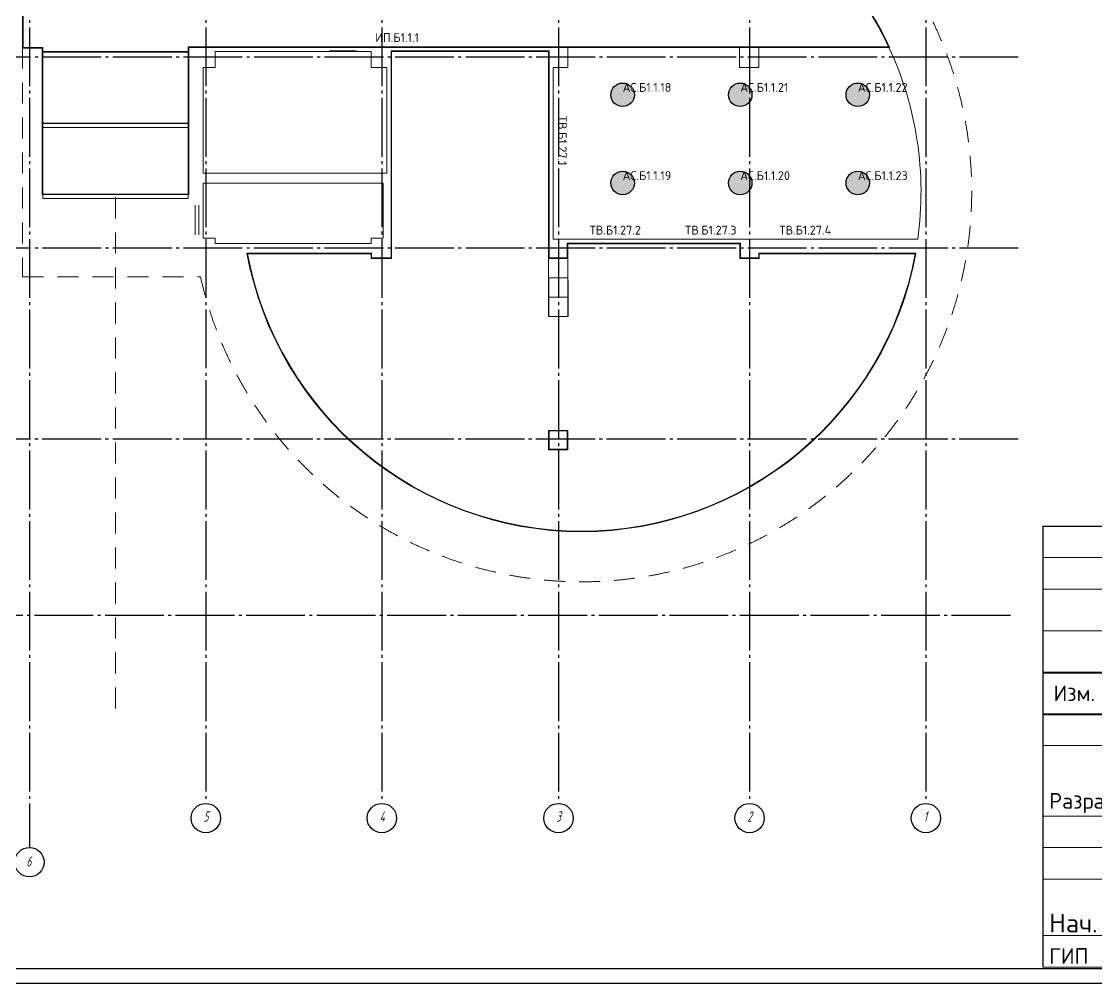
# Model space of a CAD drawing. Header units: millimetres. Extents: x 318 to 194121, y -24907 to 87574.
# Drawn here: x 91891 to 128464, y 28174 to 60902 of the extents above; entities that cross this region are included whole.
import ezdxf
from ezdxf.enums import TextEntityAlignment as Align

# ---------------------------------------------------------------- set-up
doc = ezdxf.new("R2010")
doc.units = ezdxf.units.MM
for name, pattern in [('CONTINUA', [0]), ('ГОСТ 2.303 5', [24, 20, -1.5, 1, -1.5]), ('Сверху', [3.96875, 2.38125, -1.5875])]:
    doc.linetypes.add(name, pattern=pattern)
doc.layers.add('MS_озвучивание общественных мест', color=5, linetype='Continuous')
doc.layers.add('Z_no_print', color=31, linetype='Continuous', lineweight=18, plot=False)
doc.layers.add('АР_Отделка', color=21, linetype='Continuous', lineweight=5, plot=False)
for name, color, linetype, lineweight in [('АР_Двери', 5, 'Continuous', 20), ('граница', 7, 'Continuous', 0), ('ТАБЛИЦЫ', 7, 'Continuous', 40)]:
    doc.layers.add(name, color=color, linetype=linetype, lineweight=lineweight)
doc.layers.add('Оси и размеры по осям', color=7, linetype='Continuous', lineweight=9, transparency=0.5)
doc.layers.get('АР_Двери').off()
doc.styles.add('Стиль ГОСТ-В', font='gostw.shx', dxfattribs={"width": 0.8, "oblique": 15})
doc.styles.add('Текст 3', font='isocpeur.ttf', dxfattribs={"height": 3})
doc.styles.add('Текст 300', font='isocpeur.ttf', dxfattribs={"height": 300})

# ---------------------------------------------------------------- blocks, each defined once
blk = doc.blocks.new('колонка озвучивания общественных мест')
at = {"ltscale": 100, "true_color": 0xe8e8e8}
h = blk.add_hatch(color=254, dxfattribs=at)
h.dxf.hatch_style = 1
edge = h.paths.add_edge_path()
edge.add_arc((0, 0), 0.2, 0, 360)
at = {"layer": 'MS_озвучивание общественных мест', "color": 8, "lineweight": 30}
blk.add_circle((0, 0), 0.2, dxfattribs=at)
at = {"style": 'Текст 3'}
blk.add_attdef('ОБОЗНАЧЕНИЕ', (0, 0.2), '', height=3, dxfattribs=at)
blk = doc.blocks.new('Экран 5')
at = {"linetype": 'ByBlock', "lineweight": -2, "ltscale": 100, "style": 'Текст 300'}
blk.add_attdef('НОМЕР', text='', height=300, dxfattribs=at).set_placement((-66, 171), align=Align.CENTER)
blk = doc.blocks.new('Экран 6')
at = {"linetype": 'ByBlock', "lineweight": -2, "ltscale": 100, "style": 'Текст 300'}
blk.add_attdef('НОМЕР', (-296, 52), '', height=300, dxfattribs=at)
blk = doc.blocks.new('*T461')
at = {"layer": 'ТАБЛИЦЫ', "color": 0, "linetype": 'ByBlock', "lineweight": -2, "transparency": 16777216}
for p, q in [((0, 0), (41179, 0)), ((0, 0), (0, -15000)), ((2139, 0), (2139, -6395)), ((4278, 0), (4278, -15000)), ((7424, 0), (7424, -6395)), ((10570, 0), (10570, -15000)), ((13440, 0), (13440, -15000)), ((16227, 0), (16227, -15000)), ((41179, 0), (41179, -15000)), ((30884, -6395), (30884, -15000)), ((33925, -6395), (33925, -10936)), ((36970, -6395), (36970, -10936))]:
    blk.add_line(p, q, dxfattribs=at)
at = {"layer": 'ТАБЛИЦЫ', "color": 0, "linetype": 'ByBlock', "lineweight": 9, "transparency": 16777216}
for p, q in [((0, -1069), (16227, -1069)), ((0, -2139), (41179, -2139)), ((0, -3557), (16227, -3557)), ((0, -7464), (16227, -7464)), ((0, -9867), (16227, -9867)), ((0, -10936), (16227, -10936)), ((0, -12006), (16227, -12006)), ((0, -13931), (16227, -13931)), ((0, -15000), (41179, -15000))]:
    blk.add_line(p, q, dxfattribs=at)
at = {"layer": 'ТАБЛИЦЫ', "color": 0, "linetype": 'ByBlock', "lineweight": 40, "transparency": 16777216}
for p, q in [((0, -4976), (16227, -4976)), ((0, -6395), (41179, -6395)), ((30884, -7464), (41179, -7464)), ((16227, -10936), (41179, -10936))]:
    blk.add_line(p, q, dxfattribs=at)
at = {"layer": 'ТАБЛИЦЫ', "color": 0, "linetype": 'CONTINUA', "transparency": 16777216}
for s, insert, char_height, width, attachment_point, style in [('М05.23.001-ИОС5.5-ММ-ПРО2-ГЧ', (28703, -1069), 641.59, 24738.27, 5, 'Текст 3'), ('{\\T0.9;\\C7;"\\fISOCPEUR|b0|i0|c204|p34;Межвузовский студенческий кампус Евразийского научно - образовательного центра мирового уровня. I очередь - реконструкция здания по адресу: г. Уфа ул. ЗакиВалиди д. 32/2"}', (28703, -4267), 641.59, 24738.27, 5, 'Текст 3'), ('Изм.', (1069, -5685), 534.7, 1924.77, 5, 'Текст 300'), ('N уч', (3208, -5685), 534.7, 1925.74, 5, 'Текст 300'), ('Лист', (5851, -5685), 534.7, 2932.21, 5, 'Текст 300'), ('N док', (8997, -5685), 534.7, 2932.21, 5, 'Текст 300'), ('Подпись', (12005, -5685), 534.7, 2655.7, 5, 'Текст 300'), ('Дата', (14833, -5685), 534.7, 2572.78, 5, 'Текст 300'), ('{\\C256;Стадия}', (32404, -6929), 534.66, 2826.46, 5, 'Текст 300'), ('{\\C256;Лист}', (35447, -6929), 534.66, 2831.79, 5, 'Текст 300'), ('{\\C256;Листов}', (39074, -6929), 534.66, 3994.61, 5, 'Текст 300'), ('Исполнительная схема', (23555, -8665), 641.59, 14443.83, 5, 'Текст 3'), ('{\\C256;Разраб.}', (214, -9760), 534.66, 3850.51, 7, 'Текст 300'), ('Хусаинов ', (4492, -9760), 641.6, 5864.42, 7, 'Текст 3'), ('ИД', (32404, -9200), 641.6, 2826.46, 5, 'Текст 3'), ('1', (35447, -9200), 642, 2831.79, 5, 'Текст 3'), ('{\\C256;Исполнительная схема монтаж потолочных громкоговорителей}', (23555, -12968), 470.5, 14443.83, 5, 'Текст 3'), ('ООО "Медиасервис"', (36032, -12968), 641.59, 10080.58, 5, 'Текст 3'), ('Нач. Уч.', (214, -13824), 641.6, 3850.51, 7, 'Текст 3'), ('Федоров', (4492, -14893), 641.6, 5864.42, 7, 'Текст 3'), ('{\\C256;ГИП}', (214, -14893), 534.66, 3850.51, 7, 'Текст 300')]:
    blk.add_mtext(s, dxfattribs=dict(at, insert=insert, char_height=char_height, width=width, attachment_point=attachment_point, style=style))
blk = doc.blocks.new('*U381')
at = {"color": 0, "linetype": 'ByBlock', "lineweight": -2}
blk.add_line((-450, 0), (329, 450), dxfattribs=at)
for points in [[(-485, 0), (-485, -75), (-440, -75), (-440, -40), (-450, -40), (-450, 0)], [(485, 0), (485, -75), (440, -75), (440, -40), (450, -40), (450, 0)]]:
    blk.add_lwpolyline(points, close=True, dxfattribs=at)
at = {"layer": 'Z_no_print'}
for p, q in [((505, 0), (-505, 0)), ((505, -120), (-505, -120))]:
    blk.add_line(p, q, dxfattribs=at)
blk = doc.blocks.new('*U382')
at = {"color": 0, "linetype": 'ByBlock', "lineweight": -2}
blk.add_line((-400, 0), (293, 400), dxfattribs=at)
for points in [[(-435, 0), (-435, -75), (-390, -75), (-390, -40), (-400, -40), (-400, 0)], [(435, 0), (435, -75), (390, -75), (390, -40), (400, -40), (400, 0)]]:
    blk.add_lwpolyline(points, close=True, dxfattribs=at)
at = {"layer": 'Z_no_print'}
for p, q in [((455, 0), (-455, 0)), ((455, -120), (-455, -120))]:
    blk.add_line(p, q, dxfattribs=at)
blk = doc.blocks.new('*U372')
at = {"color": 0, "linetype": 'ByBlock', "lineweight": -2}
for p, q in [((600, 0), (-93, 400)), ((-600, 0), (-254, 200))]:
    blk.add_line(p, q, dxfattribs=at)
for points in [[(-635, 0), (-635, -75), (-590, -75), (-590, -40), (-600, -40), (-600, 0)], [(635, 0), (635, -75), (590, -75), (590, -40), (600, -40), (600, 0)]]:
    blk.add_lwpolyline(points, close=True, dxfattribs=at)
at = {"layer": 'Z_no_print'}
for p, q in [((655, 0), (-655, 0)), ((655, -115), (-655, -115))]:
    blk.add_line(p, q, dxfattribs=at)

msp = doc.modelspace()

# ---------------------------------------------------------------- linework, layer by layer
for points in [[(318, 87573.9), (168318, 87573.9), (168318, 28173.9), (318, 28173.9)], [(2318, 87073.9), (167818, 87073.9), (167818, 28673.9), (2318, 28673.9)]]:
    msp.add_lwpolyline(points, close=True)
at = {"layer": 'АР_Отделка', "linetype": 'ByBlock', "ltscale": 100}
for p, q in [((110481.4, 60022.5, 108), (121424.3, 60022.5, 108)), ((121392.8, 60042.5, 108), (121437.6, 60042.5, 108))]:
    msp.add_line(p, q, dxfattribs=at)
for points, elevation in [([(91926.4, 62972.5), (95156.4, 62972.5), (101023.2, 62972.5), (110361.4, 62972.5), (119640.7, 62972.5), (119949, 62497.9), (120809.8, 61164.9, -0.0280412), (121424.3, 60022.5), (110481.4, 60022.5), (97584.4, 60022.5), (97584.4, 55013.3), (92596.4, 55013.3), (92596.4, 59992.5), (91926.4, 59992.5)], 108), ([(91946.4, 62952.5), (95156.4, 62952.5), (101023.2, 62952.5), (110361.4, 62952.5), (119629.9, 62952.5), (119932.2, 62487), (120792.9, 61154.3, -0.027355), (121392.8, 60042.5), (110481.4, 60042.5), (97564.4, 60042.5), (97564.4, 55033.3), (92616.4, 55033.3), (92616.4, 60012.5), (91946.4, 60012.5)], 108), ([(109981.4, 53502.5), (122380.5, 53502.5, 0.1461688), (121392.8, 60042.5), (116981.4, 60042.5), (116981.4, 59332.5), (116321.4, 59332.5), (116321.4, 60042.5), (110481.4, 60042.5), (110481.4, 59332.5), (109981.4, 59332.5)], 108), ([(122321.7, 53017.5, -0.8322407), (99558.2, 53017.5), (103804.4, 53017.5), (103804.4, 52862.5), (104464.4, 52862.5), (104464.4, 59902.5), (109841.4, 59902.5), (109841.4, 59352.5), (109841.4, 59352.5), (109841.4, 53482.5), (109841.4, 53482.5), (109841.4, 52862.5), (110461.4, 52862.5), (110461.4, 53362.5), (116351.4, 53362.5), (116351.4, 52862.5), (116971.4, 52862.5), (116971.4, 53017.5)], 152.3), ([(122297.7, 52997.5, -0.8304817), (99582.2, 52997.5), (103784.4, 52997.5), (103784.4, 52842.5), (104484.4, 52842.5), (104484.4, 59882.5), (109821.4, 59882.5), (109821.4, 59332.5), (109821.4, 59332.5), (109821.4, 53502.5), (109821.4, 53502.5), (109821.4, 52842.5), (110481.4, 52842.5), (110481.4, 53342.5), (116331.4, 53342.5), (116331.4, 52842.5), (116991.4, 52842.5), (116991.4, 52997.5)], 152.3), ([(122297.7, 52997.5, -0.8304817), (99582.2, 52997.5), (103784.4, 52997.5), (103784.4, 52842.5), (104484.4, 52842.5), (104484.4, 59882.5), (109821.4, 59882.5), (109821.4, 59332.5), (109821.4, 59332.5), (109821.4, 53502.5), (109821.4, 53502.5), (109831.4, 50862.5), (110491.4, 50862.5), (110481.4, 53342.5), (116331.4, 53342.5), (116331.4, 52842.5), (116991.4, 52842.5), (116991.4, 52997.5)], 152.3)]:
    msp.add_lwpolyline(points, format="xyb", close=True, dxfattribs=dict(at, elevation=elevation))
for points, elevation in [([(92596.4, 59877.5), (97584.4, 59877.5), (97584.4, 57427.5), (92596.4, 57427.5)], 108), ([(92616.4, 59857.5), (97564.4, 59857.5), (97564.4, 57447.5), (92616.4, 57447.5)], 108), ([(98074.4, 55747.5), (104324.4, 55747.5), (104324.4, 59342.5), (103784.4, 59342.5), (103784.4, 59882.5), (98484.4, 59882.5), (98484.4, 59342.5), (98074.4, 59342.5)], 152.3), ([(92616.4, 57292.5), (97564.4, 57292.5), (97564.4, 54882.5), (92616.4, 54882.5)], 108), ([(98074.4, 55397.5), (104194.4, 55397.5), (104194.4, 53532.5), (103784.4, 53532.5), (103784.4, 53347.5), (98484.4, 53347.5), (98484.4, 53532.5), (98074.4, 53532.5)], 152.3), ([(109821.4, 52842.5), (110481.4, 52842.5), (110481.4, 52182.5), (109821.4, 52182.5)], 152.3), ([(109821.4, 52182.5), (110481.4, 52182.5), (110481.4, 51522.5), (109821.4, 51522.5)], 152.3), ([(109821.4, 51522.5), (110481.4, 51522.5), (110481.4, 50862.5), (109821.4, 50862.5)], 152.3), ([(109821.4, 46992.5), (110481.4, 46992.5), (110481.4, 46332.5), (109821.4, 46332.5)], 152.3), ([(109841.4, 46972.5), (110461.4, 46972.5), (110461.4, 46352.5), (109841.4, 46352.5)], 152.3)]:
    msp.add_lwpolyline(points, close=True, dxfattribs=dict(at, elevation=elevation))
at = {"layer": 'граница', "linetype": 'Сверху', "ltscale": 300}
msp.add_line((95090.4, 54917.1, 150.9), (95090.4, 37530.3, 150.9), dxfattribs=at)
at = {"layer": 'граница', "linetype": 'Сверху', "ltscale": 300, "elevation": 108}
msp.add_lwpolyline([(98581.4, 79072.5), (91926.4, 79072.5), (91926.4, 52219.4), (97981.4, 52219.4, 1.1954887), (122080.9, 62345.3), (114269.5, 74374, 0.4385775), (98581.4, 75631.6), (98581.4, 79072.5)], format="xyb", close=True, dxfattribs=at)
msp.add_lwpolyline([(98581.4, 79072.5), (91926.4, 79072.5), (91926.4, 52219.4), (97981.4, 52219.4, 1.1954887), (122080.9, 62345.3), (114269.5, 74374, 0.4385775), (98581.4, 75631.6), (98581.4, 79072.5)], format="xyb", close=True, dxfattribs=at)
at = {"layer": 'Оси и размеры по осям', "linetype": 'ГОСТ 2.303 5', "lineweight": 25, "ltscale": 100}
for p, q in [((92161.4, 79902.5, 145.7), (92161.4, 32801.3, 102.6)), ((98161.9, 79902.8, 145.7), (98161.9, 34301.5, 102.5)), ((104151.3, 79902.5, 145.7), (104151.3, 34301.2, 102.5)), ((110161.4, 79902.5, 145.7), (110161.4, 34301.2, 102.5)), ((116661.4, 79902.5, 145.7), (116661.4, 34301.2, 102.5)), ((122661.4, 79902.5, 145.7), (122661.4, 34301.2, 102.5)), ((125803.1, 59692.5, 145.7), (4672.2, 59692.5, 234.4)), ((125803.1, 59692.5, 145.7), (4672.2, 59692.5, 234.4)), ((125803.1, 53192.5, 145.7), (4672.2, 53192.5, 234.4)), ((125803.1, 53192.5, 145.7), (4672.2, 53192.5, 234.4)), ((125803.1, 46692.5, 145.7), (4672.2, 46692.5, 234.4)), ((125793.1, 46692.5, 145.7), (4672.2, 46692.5, 234.4)), ((125534.3, 40692.5, 13.3), (4672.2, 40692.5, 161.8))]:
    msp.add_line(p, q, dxfattribs=at)
at = {"layer": 'Оси и размеры по осям', "linetype": 'Continuous', "lineweight": 25, "ltscale": 100}
for centre in [(98161.9, 33801.5, 102.5), (104151.3, 33801.2, 102.5), (110161.4, 33801.2, 102.5), (116661.4, 33801.2, 102.5), (122661.4, 33801.2, 102.5), (92161.4, 32301.3, 102.5)]:
    msp.add_circle(centre, 500, dxfattribs=at)

# ---------------------------------------------------------------- block references
at = {"linetype": 'ByBlock', "lineweight": -2}
for name, p, values in [('Экран 6', (104220.2, 60154.4, 132.7), {'НОМЕР': 'ИП.Б1.1.1'}), ('Экран 5', (112158, 53482.7, 132.7), {'НОМЕР': 'ТВ.Б1.27.2'}), ('Экран 5', (115408.8, 53482.7, 132.7), {'НОМЕР': 'ТВ.Б1.27.3'}), ('Экран 5', (118623.1, 53482.7, 132.7), {'НОМЕР': 'ТВ.Б1.27.4'})]:
    msp.add_blockref(name, p, dxfattribs=at).add_auto_attribs(values)
at = {"linetype": 'ByBlock', "lineweight": -2, "rotation": 270}
msp.add_blockref('Экран 5', (109969.4, 56782.9, 108), dxfattribs=at).add_auto_attribs({'НОМЕР': 'ТВ.Б1.27.1'})
msp.add_blockref('*T461', (126639.3, 43733.5, 8.1))
at = {"layer": 'MS_озвучивание общественных мест'}
ref = msp.add_blockref('колонка озвучивания общественных мест', (112343.2, 58409, 152.3), dxfattribs=dict(at, xscale=2000, yscale=2000, zscale=2000))
ref.add_attrib('ОБОЗНАЧЕНИЕ', 'АС.Б1.1.18', dxfattribs={"layer": '0', "height": 300, "style": 'Текст 300'}).set_placement((112343.2, 58809, 152.3), align=Align.TOP_LEFT)
ref = msp.add_blockref('колонка озвучивания общественных мест', (116343.2, 58409, 152.3), dxfattribs=dict(at, xscale=2000, yscale=2000, zscale=2000))
ref.add_attrib('ОБОЗНАЧЕНИЕ', 'АС.Б1.1.21', dxfattribs={"layer": '0', "height": 300, "style": 'Текст 300'}).set_placement((116343.2, 58809, 152.3), align=Align.TOP_LEFT)
ref = msp.add_blockref('колонка озвучивания общественных мест', (120343.2, 58409, 152.3), dxfattribs=dict(at, xscale=2000, yscale=2000, zscale=2000))
ref.add_attrib('ОБОЗНАЧЕНИЕ', 'АС.Б1.1.22', dxfattribs={"layer": '0', "height": 300, "style": 'Текст 300'}).set_placement((120343.2, 58809, 152.3), align=Align.TOP_LEFT)
ref = msp.add_blockref('колонка озвучивания общественных мест', (112343.2, 55409, 152.3), dxfattribs=dict(at, xscale=2000, yscale=2000, zscale=2000))
ref.add_attrib('ОБОЗНАЧЕНИЕ', 'АС.Б1.1.19', dxfattribs={"layer": '0', "height": 300, "style": 'Текст 300'}).set_placement((112343.2, 55809, 152.3), align=Align.TOP_LEFT)
ref = msp.add_blockref('колонка озвучивания общественных мест', (116343.2, 55409, 152.3), dxfattribs=dict(at, xscale=2000, yscale=2000, zscale=2000))
ref.add_attrib('ОБОЗНАЧЕНИЕ', 'АС.Б1.1.20', dxfattribs={"layer": '0', "height": 300, "style": 'Текст 300'}).set_placement((116343.2, 55809, 152.3), align=Align.TOP_LEFT)
ref = msp.add_blockref('колонка озвучивания общественных мест', (120343.2, 55409, 152.3), dxfattribs=dict(at, xscale=2000, yscale=2000, zscale=2000))
ref.add_attrib('ОБОЗНАЧЕНИЕ', 'АС.Б1.1.23', dxfattribs={"layer": '0', "height": 300, "style": 'Текст 300'}).set_placement((120343.2, 55809, 152.3), align=Align.TOP_LEFT)
at = {"layer": 'АР_Двери'}
msp.add_blockref('*U372', (107152.9, 60022.5, 152.3), dxfattribs=at)
at = {"layer": 'АР_Двери', "rotation": 180}
msp.add_blockref('*U382', (102829.4, 59902.5, 152.3), dxfattribs=at)
at = {"layer": 'АР_Двери', "xscale": -1, "rotation": 90}
msp.add_blockref('*U381', (97804.4, 54147.5, 152.3), dxfattribs=at)

# ---------------------------------------------------------------- texts
at = {"layer": 'Оси и размеры по осям', "linetype": 'Continuous', "lineweight": 25, "ltscale": 100, "char_height": 350, "width": 336.841, "attachment_point": 1, "style": 'Стиль ГОСТ-В'}
for s, insert in [('{\\Fcs_gost2304|c204;5}', (98084.6, 34030.1, 102.5)), ('{\\Fcs_gost2304|c204;4}', (104074, 34029.9, 102.5)), ('{\\Fcs_gost2304|c204;3}', (110084.1, 34029.9, 102.5)), ('{\\Fcs_gost2304|c204;2}', (116584.1, 34029.9, 102.5)), ('{\\Fcs_gost2304|c204;1}', (122584.1, 34029.9, 102.5)), ('{\\Fcs_gost2304|c204;6}', (92057.5, 32503.4, 102.5))]:
    msp.add_mtext(s, dxfattribs=dict(at, insert=insert))

doc.saveas('drawing.dxf')
